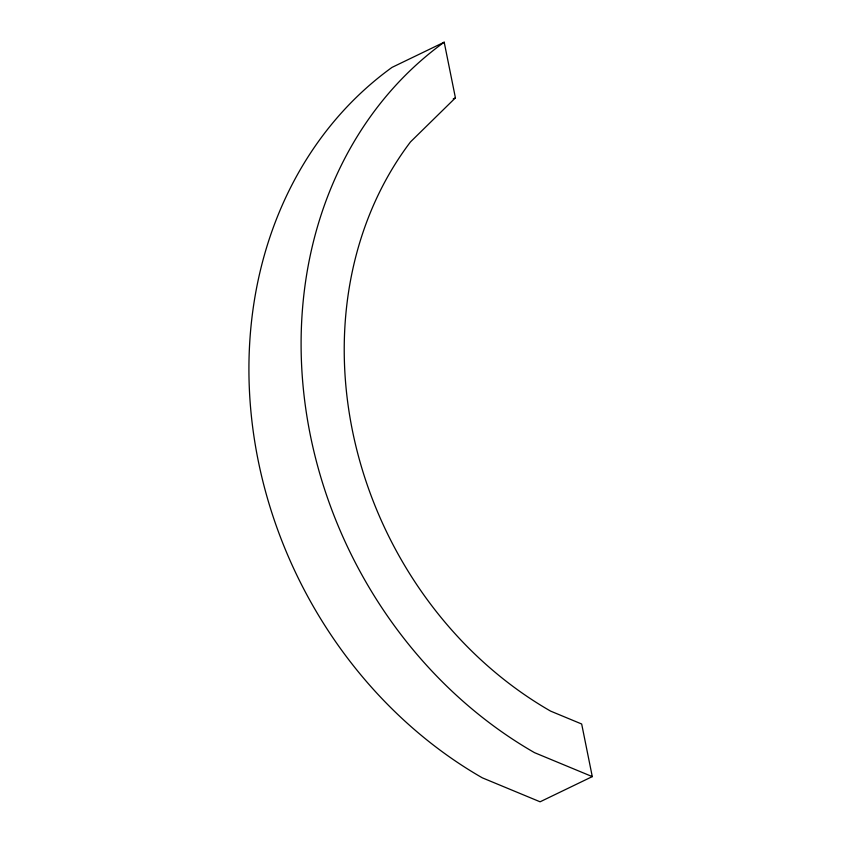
<?xml version="1.0" encoding="UTF-8"?>
<svg xmlns="http://www.w3.org/2000/svg" width="844" height="844" viewBox="0 0 844 844"><rect width="100%" height="100%" fill="white"/><g stroke="black" fill="none" stroke-linecap="round" stroke-linejoin="round"><path stroke-width="1.27" d="M455.422 97.851L410.49 141.908A372.309 318.895 64.2 0 0 550.636 711.133L581.674 724.004L592.288 776.617L540.097 801.8L482.335 777.841A420.987 360.578 64.2 0 1 392.017 67.383L444.197 42.2L455.422 97.851L453.249 98.906M592.288 776.617L534.516 752.658A420.987 360.578 64.2 0 1 444.197 42.2"/></g></svg>
